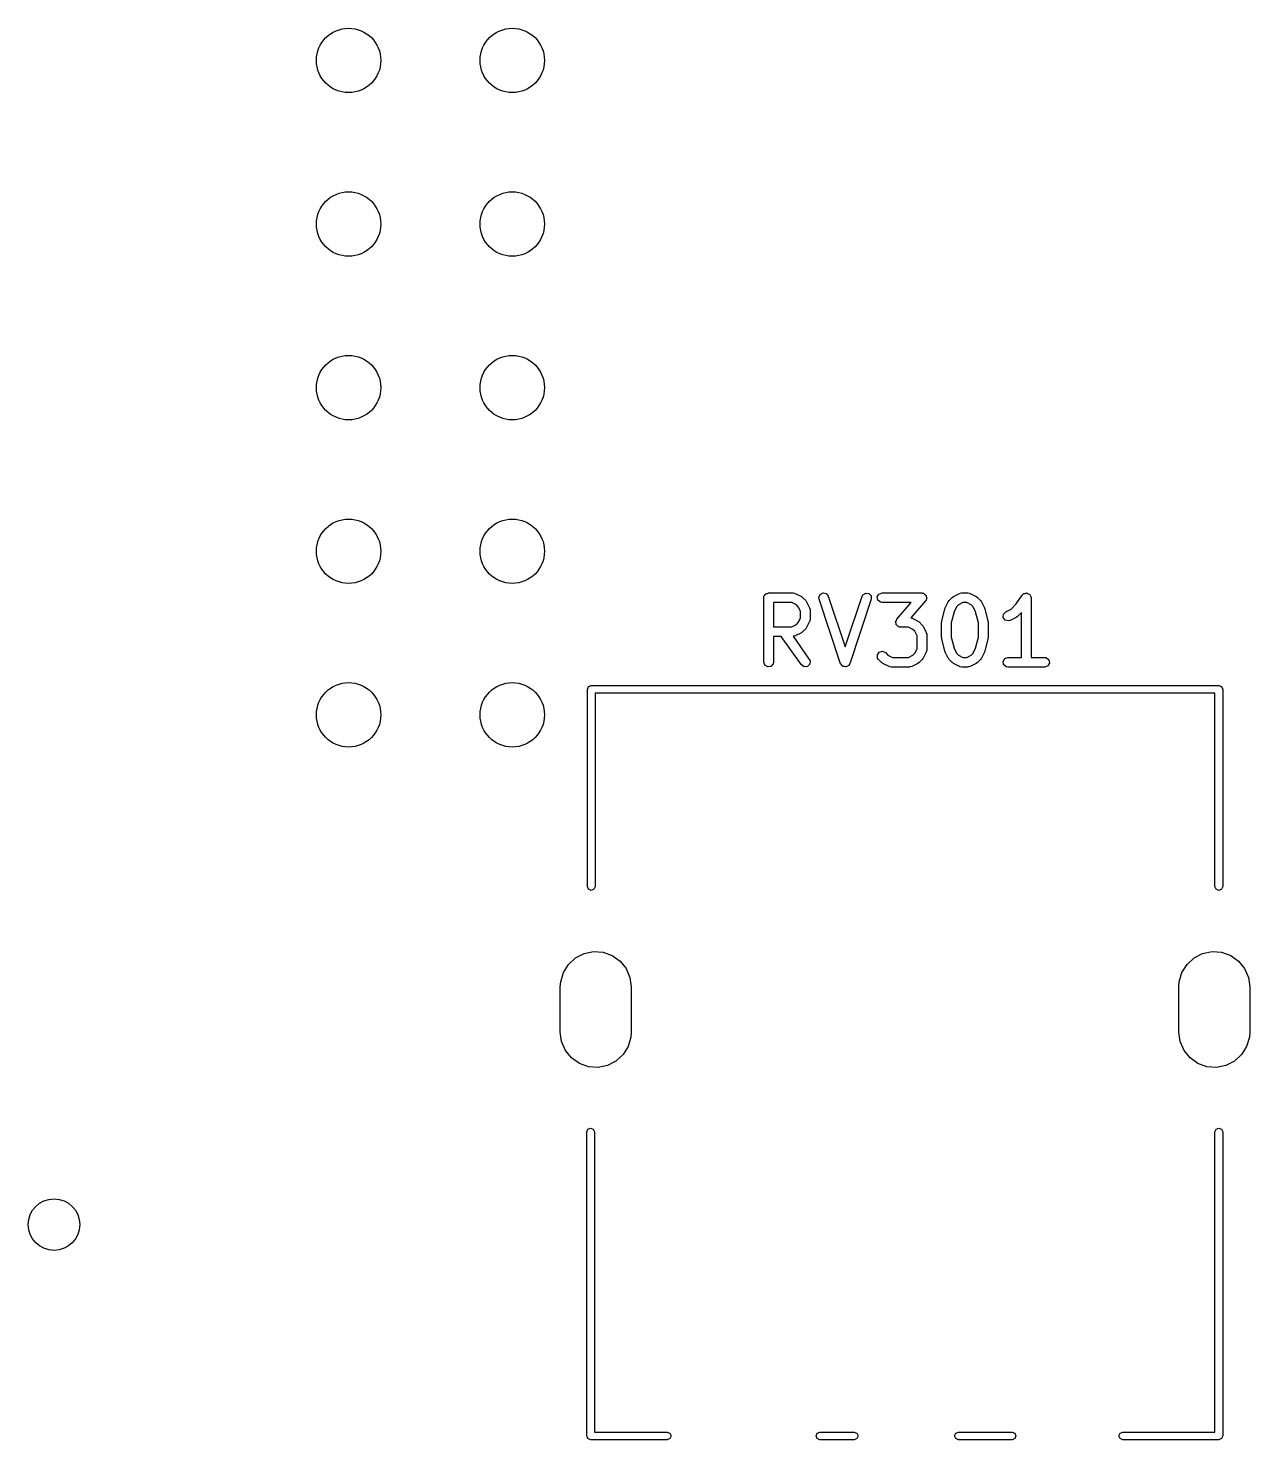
# Model space of a CAD drawing. Extents: x 123.2 to 168.8, y -143.5 to -47.4.
# Drawn here: x 146.16 to 165.12, y -71.45 to -49.54 of the extents above; entities that cross this region are included whole.
import ezdxf

# ---------------------------------------------------------------- set-up
doc = ezdxf.new("R2010")
doc.units = 0
doc.layers.add('BLACK', color=7, linetype='CONTINUOUS')

msp = doc.modelspace()

# ---------------------------------------------------------------- linework, layer by layer
at = {"layer": 'BLACK', "linetype": 'CONTINUOUS'}
for p, q in [((157.572, -58.3804), (157.574, -58.3706)), ((157.572, -59.3804), (157.572, -58.3804)), ((157.573, -58.3674), (157.575, -58.3645)), ((157.574, -58.3706), (157.573, -58.3674)), ((157.575, -58.3645), (157.576, -58.3547)), ((157.576, -58.3547), (157.589, -58.3398)), ((157.589, -58.3398), (157.599, -58.3229)), ((157.599, -58.3229), (157.605, -58.3206)), ((157.605, -58.3206), (157.609, -58.3154)), ((157.609, -58.3154), (157.629, -58.312)), ((157.629, -58.312), (157.647, -58.3054)), ((157.647, -58.3054), (158.028, -58.3054)), ((157.722, -58.4554), (157.722, -58.8292)), ((158.01, -58.4554), (157.722, -58.4554)), ((158.079, -58.4896), (158.01, -58.4554)), ((158.028, -58.3054), (158.054, -58.3099)), ((158.054, -58.3099), (158.057, -58.3128)), ((158.057, -58.3128), (158.061, -58.3133)), ((158.061, -58.3133), (158.157, -58.3609)), ((158.109, -58.52), (158.079, -58.4896)), ((158.157, -58.3609), (158.175, -58.3743)), ((158.175, -58.3743), (158.176, -58.375)), ((158.176, -58.375), (158.224, -58.4226)), ((158.224, -58.4226), (158.237, -58.441)), ((158.237, -58.441), (158.238, -58.4421)), ((158.238, -58.4421), (158.285, -58.5373)), ((158.429, -58.3783), (158.448, -58.3306)), ((158.433, -58.4041), (158.429, -58.3783)), ((158.766, -59.4041), (158.433, -58.4041)), ((158.448, -58.3306), (158.493, -58.3062)), ((158.493, -58.3062), (158.543, -58.3165)), ((158.543, -58.3165), (158.575, -58.3567)), ((158.575, -58.3567), (158.837, -59.1432)), ((158.837, -59.1432), (159.1, -58.3567)), ((159.242, -58.4041), (158.909, -59.4041)), ((159.1, -58.3567), (159.112, -58.3338)), ((159.112, -58.3338), (159.156, -58.3069)), ((159.156, -58.3069), (159.206, -58.3144)), ((159.206, -58.3144), (159.241, -58.3528)), ((159.241, -58.3528), (159.242, -58.4041)), ((159.335, -58.3674), (159.361, -58.3229)), ((159.344, -58.4179), (159.335, -58.3674)), ((159.383, -58.4509), (159.344, -58.4179)), ((159.361, -58.3229), (159.409, -58.3054)), ((159.409, -58.4554), (159.383, -58.4509)), ((159.409, -58.3054), (160.028, -58.3054)), ((159.863, -58.4554), (159.409, -58.4554)), ((159.638, -58.7119), (159.863, -58.4554)), ((160.084, -58.4298), (159.857, -58.6898)), ((160.028, -58.3054), (160.039, -58.3073)), ((160.039, -58.3073), (160.042, -58.3068)), ((160.042, -58.3068), (160.045, -58.3084)), ((160.045, -58.3084), (160.054, -58.3099)), ((160.054, -58.3099), (160.069, -58.3229)), ((160.069, -58.3229), (160.086, -58.3334)), ((160.092, -58.4109), (160.084, -58.4298)), ((160.086, -58.3334), (160.088, -58.339)), ((160.088, -58.339), (160.093, -58.3429)), ((160.102, -58.3934), (160.092, -58.4109)), ((160.093, -58.3429), (160.096, -58.3628)), ((160.096, -58.3628), (160.103, -58.3819)), ((160.103, -58.3819), (160.101, -58.3875)), ((160.101, -58.3875), (160.102, -58.3934)), ((160.389, -58.5373), (160.437, -58.4421)), ((160.437, -58.4421), (160.45, -58.4241)), ((160.45, -58.4241), (160.451, -58.4226)), ((160.451, -58.4226), (160.499, -58.375)), ((160.499, -58.375), (160.517, -58.3621)), ((160.517, -58.3621), (160.518, -58.3609)), ((160.518, -58.3609), (160.613, -58.3133)), ((160.596, -58.4896), (160.566, -58.52)), ((160.665, -58.4554), (160.596, -58.4896)), ((160.613, -58.3133), (160.638, -58.3059)), ((160.638, -58.3059), (160.643, -58.3069)), ((160.643, -58.3069), (160.647, -58.3054)), ((160.647, -58.3054), (160.742, -58.3054)), ((160.724, -58.4554), (160.665, -58.4554)), ((160.793, -58.4896), (160.724, -58.4554)), ((160.742, -58.3054), (160.768, -58.3099)), ((160.768, -58.3099), (160.771, -58.3128)), ((160.771, -58.3128), (160.776, -58.3133)), ((160.776, -58.3133), (160.871, -58.3609)), ((160.823, -58.52), (160.793, -58.4896)), ((160.871, -58.3609), (160.889, -58.3743)), ((160.889, -58.3743), (160.89, -58.375)), ((160.89, -58.375), (160.938, -58.4226)), ((160.938, -58.4226), (160.951, -58.441)), ((160.951, -58.441), (160.952, -58.4421)), ((160.952, -58.4421), (161, -58.5373)), ((161.412, -58.5568), (161.493, -58.4755)), ((161.493, -58.4755), (161.585, -58.3388)), ((161.585, -58.3388), (161.603, -58.3199)), ((161.603, -58.3199), (161.607, -58.3187)), ((161.607, -58.3187), (161.609, -58.3154)), ((161.609, -58.3154), (161.631, -58.3116)), ((161.631, -58.3116), (161.652, -58.3055)), ((161.652, -58.3055), (161.656, -58.3073)), ((161.656, -58.3073), (161.66, -58.3065)), ((161.66, -58.3065), (161.679, -58.3174)), ((161.679, -58.3174), (161.699, -58.3261)), ((161.699, -58.3261), (161.701, -58.33)), ((161.701, -58.33), (161.704, -58.3322)), ((161.704, -58.3322), (161.712, -58.3526)), ((161.712, -58.3526), (161.721, -58.3721)), ((161.721, -58.3721), (161.72, -58.3763)), ((161.72, -58.3763), (161.722, -58.3804)), ((161.722, -58.3804), (161.722, -59.3054)), ((158.143, -58.5886), (158.109, -58.52)), ((158.109, -58.7645), (158.143, -58.696)), ((158.143, -58.696), (158.143, -58.5886)), ((158.285, -58.5373), (158.293, -58.5623)), ((158.293, -58.7137), (158.289, -58.7394)), ((158.293, -58.5623), (158.292, -58.5666)), ((158.292, -58.5666), (158.293, -58.5709)), ((158.293, -58.5709), (158.293, -58.7137)), ((159.621, -58.7483), (159.631, -58.7308)), ((159.631, -58.7308), (159.638, -58.7119)), ((159.857, -58.6898), (159.863, -58.6909)), ((159.863, -58.6909), (159.867, -58.6937)), ((159.867, -58.6937), (159.871, -58.6943)), ((159.871, -58.6943), (159.966, -58.7419)), ((160.336, -58.7431), (160.384, -58.5527)), ((160.384, -58.5527), (160.389, -58.5408)), ((160.389, -58.5408), (160.389, -58.5373)), ((160.527, -58.597), (160.484, -58.7706)), ((160.566, -58.52), (160.527, -58.597)), ((160.862, -58.597), (160.823, -58.52)), ((160.905, -58.7706), (160.862, -58.597)), ((161, -58.5373), (161.003, -58.5497)), ((161.003, -58.5497), (161.005, -58.5527)), ((161.005, -58.5527), (161.053, -58.7431)), ((161.289, -58.6875), (161.292, -58.6363)), ((161.32, -58.7287), (161.289, -58.6875)), ((161.292, -58.6363), (161.328, -58.599)), ((161.37, -58.7406), (161.32, -58.7287)), ((161.328, -58.599), (161.412, -58.5568)), ((161.49, -58.6856), (161.395, -58.7332)), ((161.491, -58.6844), (161.49, -58.6856)), ((161.51, -58.6715), (161.491, -58.6844)), ((161.572, -58.6091), (161.51, -58.6715)), ((161.572, -59.3054), (161.572, -58.6091)), ((157.722, -58.8292), (158.01, -58.8292)), ((158.01, -58.8292), (158.079, -58.7949)), ((158.157, -58.9237), (158.061, -58.9713)), ((158.079, -58.7949), (158.109, -58.7645)), ((158.158, -58.9225), (158.157, -58.9237)), ((158.176, -58.9096), (158.158, -58.9225)), ((158.224, -58.862), (158.176, -58.9096)), ((158.238, -58.8425), (158.224, -58.8605)), ((158.224, -58.8605), (158.224, -58.862)), ((158.285, -58.7473), (158.238, -58.8425)), ((158.286, -58.7428), (158.285, -58.7473)), ((158.289, -58.7394), (158.286, -58.7428)), ((159.62, -58.7598), (159.622, -58.7542)), ((159.626, -58.7789), (159.62, -58.7598)), ((159.622, -58.7542), (159.621, -58.7483)), ((159.63, -58.7988), (159.626, -58.7789)), ((159.634, -58.8027), (159.63, -58.7988)), ((159.636, -58.8083), (159.634, -58.8027)), ((159.653, -58.8188), (159.636, -58.8083)), ((159.669, -58.8318), (159.653, -58.8188)), ((159.677, -58.8333), (159.669, -58.8318)), ((159.68, -58.8349), (159.677, -58.8333)), ((159.683, -58.8344), (159.68, -58.8349)), ((159.695, -58.8363), (159.683, -58.8344)), ((159.82, -58.8363), (159.695, -58.8363)), ((159.888, -58.8706), (159.82, -58.8363)), ((159.919, -58.901), (159.888, -58.8706)), ((159.953, -58.9695), (159.919, -58.901)), ((159.966, -58.7419), (159.984, -58.7552)), ((159.984, -58.7552), (159.986, -58.7559)), ((159.986, -58.7559), (160.033, -58.8035)), ((160.033, -58.8035), (160.046, -58.8219)), ((160.046, -58.8219), (160.047, -58.823)), ((160.047, -58.823), (160.095, -58.9183)), ((160.095, -58.9183), (160.102, -58.9432)), ((160.102, -58.9432), (160.101, -58.9476)), ((160.101, -58.9476), (160.103, -58.9518)), ((160.334, -58.7613), (160.336, -58.7466)), ((160.334, -58.9994), (160.334, -58.7613)), ((160.336, -58.7466), (160.336, -58.7431)), ((160.484, -58.7706), (160.484, -58.9902)), ((160.905, -58.9902), (160.905, -58.7706)), ((161.053, -58.7431), (161.054, -58.7581)), ((161.054, -58.7581), (161.055, -58.7613)), ((161.055, -58.7613), (161.055, -58.9994)), ((161.395, -58.7332), (161.37, -58.7406)), ((157.846, -58.9792), (157.722, -58.9792)), ((157.722, -58.9792), (157.722, -59.3804)), ((158.157, -59.4234), (157.846, -58.9792)), ((158.032, -58.9777), (158.029, -58.9788)), ((158.029, -58.9788), (158.28, -59.3374)), ((158.036, -58.9787), (158.032, -58.9777)), ((158.061, -58.9713), (158.036, -58.9787)), ((159.953, -59.1722), (159.953, -58.9695)), ((160.103, -58.9518), (160.103, -59.1899)), ((160.335, -59.0027), (160.334, -58.9994)), ((160.336, -59.0176), (160.335, -59.0027)), ((160.384, -59.2081), (160.336, -59.0176)), ((160.484, -58.9902), (160.527, -59.1637)), ((160.527, -59.1637), (160.566, -59.2407)), ((160.823, -59.2407), (160.862, -59.1637)), ((160.862, -59.1637), (160.905, -58.9902)), ((161.053, -59.0176), (161.005, -59.2081)), ((161.055, -58.9994), (161.053, -59.0142)), ((161.053, -59.0142), (161.053, -59.0176)), ((157.589, -59.4286), (157.572, -59.3804)), ((157.722, -59.3804), (157.717, -59.406)), ((158.28, -59.3374), (158.291, -59.361)), ((158.291, -59.361), (158.286, -59.4121)), ((159.336, -59.2657), (159.366, -59.2237)), ((159.341, -59.3168), (159.336, -59.2657)), ((159.356, -59.3382), (159.341, -59.3168)), ((159.403, -59.3858), (159.356, -59.3382)), ((159.366, -59.2237), (159.415, -59.2104)), ((159.405, -59.3865), (159.403, -59.3858)), ((159.423, -59.3998), (159.405, -59.3865)), ((159.415, -59.2104), (159.462, -59.2321)), ((159.462, -59.2321), (159.501, -59.2711)), ((159.501, -59.2711), (159.569, -59.3054)), ((159.569, -59.3054), (159.82, -59.3054)), ((159.82, -59.3054), (159.888, -59.2711)), ((159.888, -59.2711), (159.919, -59.2407)), ((159.919, -59.2407), (159.953, -59.1722)), ((159.986, -59.3858), (159.967, -59.3987)), ((160.033, -59.3382), (159.986, -59.3858)), ((160.034, -59.3367), (160.033, -59.3382)), ((160.047, -59.3187), (160.034, -59.3367)), ((160.095, -59.2234), (160.047, -59.3187)), ((160.098, -59.2156), (160.095, -59.219)), ((160.095, -59.219), (160.095, -59.2234)), ((160.103, -59.1899), (160.098, -59.2156)), ((160.386, -59.211), (160.384, -59.2081)), ((160.389, -59.2234), (160.386, -59.211)), ((160.437, -59.3187), (160.389, -59.2234)), ((160.438, -59.3198), (160.437, -59.3187)), ((160.451, -59.3382), (160.438, -59.3198)), ((160.499, -59.3858), (160.451, -59.3382)), ((160.5, -59.3865), (160.499, -59.3858)), ((160.518, -59.3998), (160.5, -59.3865)), ((160.566, -59.2407), (160.596, -59.2711)), ((160.596, -59.2711), (160.665, -59.3054)), ((160.665, -59.3054), (160.724, -59.3054)), ((160.724, -59.3054), (160.793, -59.2711)), ((160.793, -59.2711), (160.823, -59.2407)), ((160.89, -59.3858), (160.872, -59.3987)), ((160.938, -59.3382), (160.89, -59.3858)), ((160.939, -59.3367), (160.938, -59.3382)), ((160.952, -59.3187), (160.939, -59.3367)), ((161, -59.2234), (160.952, -59.3187)), ((161.005, -59.2081), (161, -59.2199)), ((161, -59.2199), (161, -59.2234)), ((161.287, -59.3674), (161.313, -59.3229)), ((161.296, -59.4179), (161.287, -59.3674)), ((161.313, -59.3229), (161.361, -59.3054)), ((161.361, -59.3054), (161.572, -59.3054)), ((161.722, -59.3054), (161.933, -59.3054)), ((161.933, -59.3054), (161.958, -59.3099)), ((161.958, -59.3099), (161.998, -59.3429)), ((161.998, -59.3429), (162.007, -59.3934)), ((157.634, -59.4542), (157.589, -59.4286)), ((157.684, -59.4453), (157.634, -59.4542)), ((157.717, -59.406), (157.684, -59.4453)), ((158.199, -59.4528), (158.157, -59.4234)), ((158.25, -59.4484), (158.199, -59.4528)), ((158.286, -59.4121), (158.25, -59.4484)), ((158.768, -59.4058), (158.766, -59.4041)), ((158.768, -59.4079), (158.768, -59.4058)), ((158.783, -59.4257), (158.768, -59.4079)), ((158.798, -59.4443), (158.783, -59.4257)), ((158.8, -59.4447), (158.798, -59.4443)), ((158.802, -59.4463), (158.8, -59.4447)), ((158.825, -59.4498), (158.802, -59.4463)), ((158.848, -59.4546), (158.825, -59.4498)), ((158.85, -59.4535), (158.848, -59.4546)), ((158.852, -59.4539), (158.85, -59.4535)), ((158.873, -59.4414), (158.852, -59.4539)), ((158.894, -59.4301), (158.873, -59.4414)), ((158.896, -59.427), (158.894, -59.4281)), ((158.894, -59.4281), (158.894, -59.4301)), ((158.909, -59.4041), (158.896, -59.427)), ((159.518, -59.4475), (159.423, -59.3998)), ((159.523, -59.448), (159.518, -59.4475)), ((159.526, -59.4509), (159.523, -59.448)), ((159.552, -59.4554), (159.526, -59.4509)), ((159.837, -59.4554), (159.552, -59.4554)), ((159.842, -59.4538), (159.837, -59.4554)), ((159.846, -59.4549), (159.842, -59.4538)), ((159.871, -59.4475), (159.846, -59.4549)), ((159.966, -59.3998), (159.871, -59.4475)), ((159.967, -59.3987), (159.966, -59.3998)), ((160.613, -59.4475), (160.518, -59.3998)), ((160.618, -59.448), (160.613, -59.4475)), ((160.621, -59.4509), (160.618, -59.448)), ((160.647, -59.4554), (160.621, -59.4509)), ((160.742, -59.4554), (160.647, -59.4554)), ((160.746, -59.4538), (160.742, -59.4554)), ((160.751, -59.4549), (160.746, -59.4538)), ((160.776, -59.4475), (160.751, -59.4549)), ((160.871, -59.3998), (160.776, -59.4475)), ((160.872, -59.3987), (160.871, -59.3998)), ((161.336, -59.4509), (161.296, -59.4179)), ((161.361, -59.4554), (161.336, -59.4509)), ((161.933, -59.4554), (161.361, -59.4554)), ((161.981, -59.4378), (161.933, -59.4554)), ((162.007, -59.3934), (161.981, -59.4378)), ((154.836, -59.803), (154.854, -59.7606)), ((154.836, -62.863), (154.836, -59.803)), ((154.854, -59.7606), (154.896, -59.743)), ((154.896, -59.743), (164.636, -59.743)), ((164.636, -59.743), (164.678, -59.7606)), ((164.678, -59.7606), (164.696, -59.803)), ((164.696, -59.803), (164.696, -62.863)), ((164.576, -59.863), (154.956, -59.863)), ((154.956, -59.863), (154.956, -62.863)), ((164.576, -62.863), (164.576, -59.863)), ((154.854, -62.9054), (154.836, -62.863)), ((154.956, -62.863), (154.938, -62.9054)), ((164.594, -62.9054), (164.576, -62.863)), ((164.696, -62.863), (164.678, -62.9054)), ((154.896, -62.923), (154.854, -62.9054)), ((154.938, -62.9054), (154.896, -62.923)), ((164.636, -62.923), (164.594, -62.9054)), ((164.678, -62.9054), (164.636, -62.923)), ((154.542, -64.0724), (154.652, -63.9714)), ((154.652, -63.9714), (154.785, -63.9036)), ((154.785, -63.9036), (154.931, -63.8741)), ((154.931, -63.8741), (155.08, -63.885)), ((155.08, -63.885), (155.221, -63.9356)), ((155.221, -63.9356), (155.343, -64.0221)), ((164.142, -64.0724), (164.252, -63.9714)), ((164.252, -63.9714), (164.385, -63.9036)), ((164.385, -63.9036), (164.531, -63.8741)), ((164.531, -63.8741), (164.68, -63.885)), ((164.68, -63.885), (164.821, -63.9356)), ((164.821, -63.9356), (164.943, -64.0221)), ((154.422, -64.3427), (154.464, -64.1993)), ((154.464, -64.1993), (154.542, -64.0724)), ((155.343, -64.0221), (155.436, -64.1381)), ((155.436, -64.1381), (155.496, -64.2751)), ((164.022, -64.3427), (164.064, -64.1993)), ((164.064, -64.1993), (164.142, -64.0724)), ((164.943, -64.0221), (165.036, -64.1381)), ((165.036, -64.1381), (165.096, -64.2751)), ((154.416, -64.423), (154.422, -64.3427)), ((154.416, -65.123), (154.416, -64.423)), ((155.496, -64.2751), (155.516, -64.423)), ((155.516, -64.423), (155.516, -65.123)), ((164.016, -64.423), (164.022, -64.3427)), ((164.016, -65.123), (164.016, -64.423)), ((165.096, -64.2751), (165.116, -64.423)), ((165.116, -64.423), (165.116, -65.123)), ((154.436, -65.2709), (154.416, -65.123)), ((154.496, -65.4079), (154.436, -65.2709)), ((155.51, -65.2033), (155.468, -65.3467)), ((155.516, -65.123), (155.51, -65.2033)), ((164.036, -65.2709), (164.016, -65.123)), ((164.096, -65.4079), (164.036, -65.2709)), ((165.11, -65.2033), (165.068, -65.3467)), ((165.116, -65.123), (165.11, -65.2033)), ((154.589, -65.5239), (154.496, -65.4079)), ((154.711, -65.6104), (154.589, -65.5239)), ((155.39, -65.4736), (155.28, -65.5746)), ((155.468, -65.3467), (155.39, -65.4736)), ((164.189, -65.5239), (164.096, -65.4079)), ((164.311, -65.6104), (164.189, -65.5239)), ((164.99, -65.4736), (164.88, -65.5746)), ((165.068, -65.3467), (164.99, -65.4736)), ((154.852, -65.661), (154.711, -65.6104)), ((155.001, -65.6719), (154.852, -65.661)), ((155.147, -65.6424), (155.001, -65.6719)), ((155.28, -65.5746), (155.147, -65.6424)), ((164.452, -65.661), (164.311, -65.6104)), ((164.601, -65.6719), (164.452, -65.661)), ((164.747, -65.6424), (164.601, -65.6719)), ((164.88, -65.5746), (164.747, -65.6424)), ((154.844, -66.6306), (154.886, -66.613)), ((154.886, -66.613), (154.928, -66.6306)), ((164.594, -66.6306), (164.636, -66.613)), ((164.636, -66.613), (164.678, -66.6306)), ((154.826, -66.673), (154.844, -66.6306)), ((154.826, -71.393), (154.826, -66.673)), ((154.928, -66.6306), (154.946, -66.673)), ((154.946, -66.673), (154.946, -71.333)), ((164.576, -66.673), (164.594, -66.6306)), ((164.576, -71.333), (164.576, -66.673)), ((164.678, -66.6306), (164.696, -66.673)), ((164.696, -66.673), (164.696, -71.393)), ((154.844, -71.4354), (154.826, -71.393)), ((154.886, -71.453), (154.844, -71.4354)), ((154.946, -71.333), (156.076, -71.333)), ((156.076, -71.333), (156.118, -71.3506)), ((156.118, -71.4354), (156.076, -71.453)), ((156.118, -71.3506), (156.136, -71.393)), ((156.136, -71.393), (156.118, -71.4354)), ((158.386, -71.393), (158.404, -71.3506)), ((158.404, -71.4354), (158.386, -71.393)), ((158.404, -71.3506), (158.446, -71.333)), ((158.446, -71.453), (158.404, -71.4354)), ((158.446, -71.333), (158.976, -71.333)), ((158.976, -71.333), (159.018, -71.3506)), ((159.018, -71.4354), (158.976, -71.453)), ((159.018, -71.3506), (159.036, -71.393)), ((159.036, -71.393), (159.018, -71.4354)), ((160.536, -71.393), (160.554, -71.3506)), ((160.554, -71.4354), (160.536, -71.393)), ((160.554, -71.3506), (160.596, -71.333)), ((160.596, -71.453), (160.554, -71.4354)), ((160.596, -71.333), (161.426, -71.333)), ((161.426, -71.333), (161.468, -71.3506)), ((161.468, -71.4354), (161.426, -71.453)), ((161.468, -71.3506), (161.486, -71.393)), ((161.486, -71.393), (161.468, -71.4354)), ((163.086, -71.393), (163.104, -71.3506)), ((163.104, -71.4354), (163.086, -71.393)), ((163.104, -71.3506), (163.146, -71.333)), ((163.146, -71.453), (163.104, -71.4354)), ((163.146, -71.333), (164.576, -71.333)), ((164.678, -71.4354), (164.636, -71.453)), ((164.696, -71.393), (164.678, -71.4354)), ((154.891, -71.4509), (154.886, -71.453)), ((154.896, -71.453), (154.891, -71.4509)), ((156.076, -71.453), (154.896, -71.453)), ((158.976, -71.453), (158.446, -71.453)), ((161.426, -71.453), (160.596, -71.453)), ((164.636, -71.453), (163.146, -71.453))]:
    msp.add_line(p, q, dxfattribs=at)
at = {"layer": 'BLACK'}
for centre, radius in [((151.13, -50.038), 0.5), ((153.67, -50.038), 0.5), ((151.13, -52.578), 0.5), ((153.67, -52.578), 0.5), ((151.13, -55.118), 0.5), ((153.67, -55.118), 0.5), ((151.13, -57.658), 0.5), ((153.67, -57.658), 0.5), ((151.13, -60.198), 0.5), ((153.67, -60.198), 0.5), ((146.558, -68.112), 0.4)]:
    msp.add_circle(centre, radius, dxfattribs=at)

doc.saveas('drawing.dxf')
